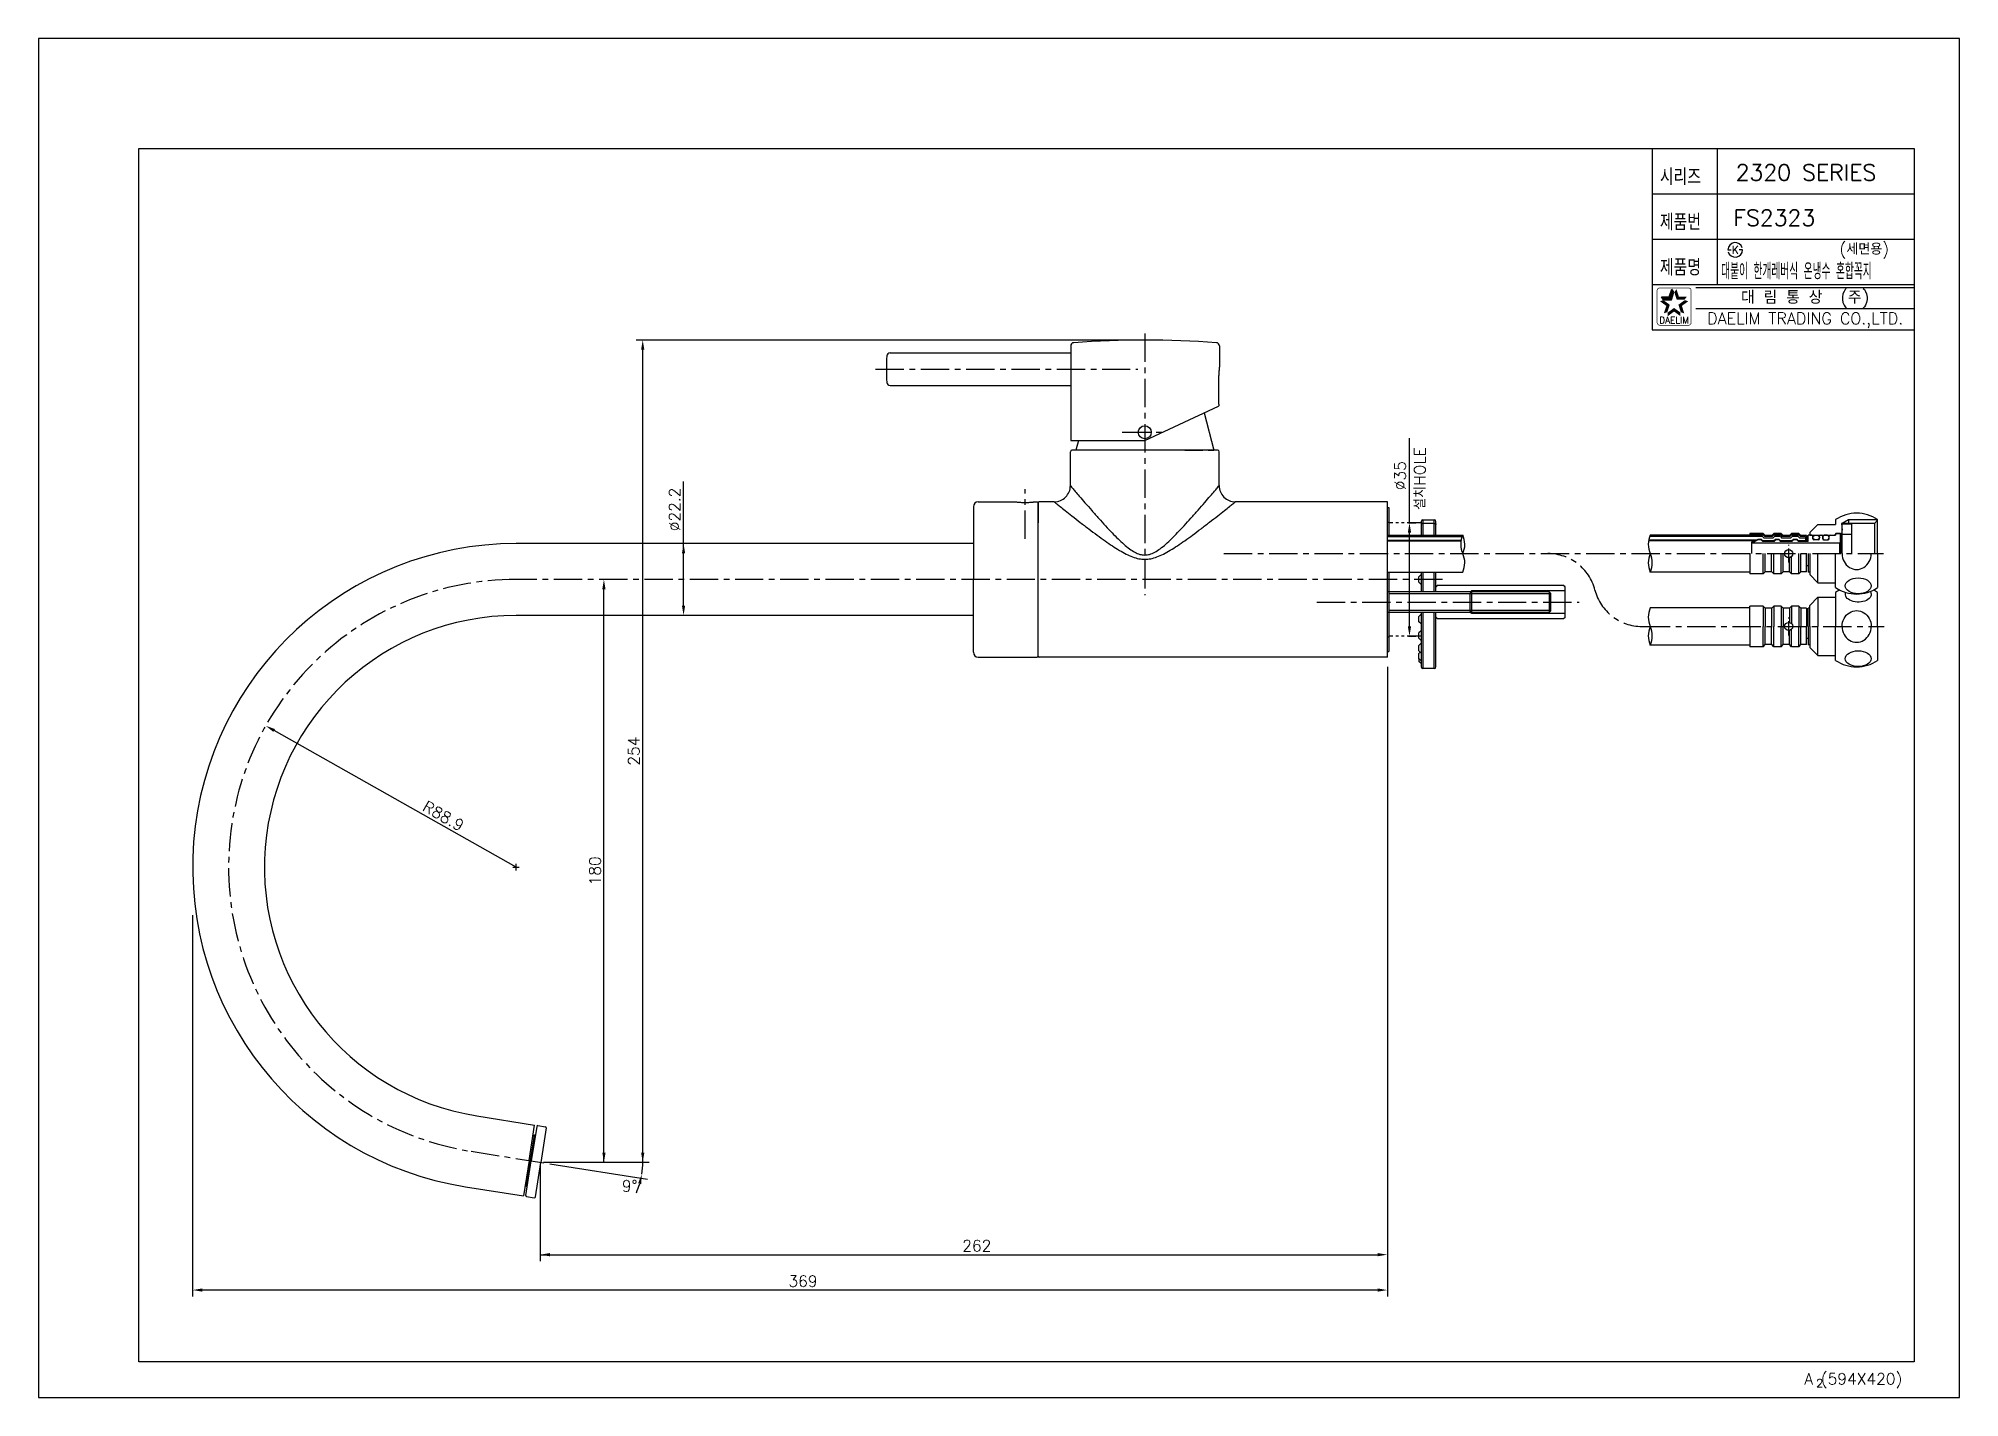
# Model space of a CAD drawing. Extents: x 594 to 1188, y 0 to 420.
import ezdxf
from ezdxf.enums import TextEntityAlignment as Align

# ---------------------------------------------------------------- set-up
doc = ezdxf.new("R2010")
doc.units = 0
doc.header["$LTSCALE"] = 7
doc.header["$MEASUREMENT"] = 0
doc.linetypes.add('CENTER', pattern=[2, 1.25, -0.25, 0.25, -0.25])
doc.linetypes.add('PHANTOM', pattern=[2.5, 1.25, -0.25, 0.25, -0.25, 0.25, -0.25])
doc.layers.get('0').update_dxf_attribs({"color": 2, "linetype": 'CONTINUOUS'})
for name, color, linetype in [('CL', 1, 'CENTER'), ('D', 2, 'CONTINUOUS'), ('DIM', 2, 'CONTINUOUS'), ('DWG', 7, 'CONTINUOUS'), ('PH', 3, 'PHANTOM')]:
    doc.layers.add(name, color=color, linetype=linetype)
doc.styles.add('GHS', font='romans', dxfattribs={"bigfont": 'ghs'})
doc.styles.add('HAN', font='TXT.shx', dxfattribs={"bigfont": 'GHS.shx'})
doc.styles.add('ROMANS', font='romans')

# ---------------------------------------------------------------- blocks, each defined once
blk = doc.blocks.new('KS')
at = {"layer": 'D'}
for p, q in [((-2.25, 0), (-1.75, 0)), ((-1.75, 0), (-1.25, 0)), ((1.75, 0), (1.25, 0)), ((2.25, 0), (1.75, 0))]:
    blk.add_line(p, q, dxfattribs=at)
for start, end in [(15, 180), (195, 0)]:
    blk.add_arc((0, 0), 2.25, start, end, dxfattribs=at)
at = {"layer": 'D', "style": 'HAN'}
blk.add_text('K', height=2.39, dxfattribs=at).set_placement((0, 0), align=Align.MIDDLE)
blk = doc.blocks.new('BORDER')
for p, q in [((1, 1), (0, 1)), ((0, 1), (0, 0)), ((1, 0), (1, 1)), ((0, 0), (1, 0))]:
    blk.add_line(p, q)
blk = doc.blocks.new('양식')
at = {"color": 4}
for p, q in [((1219, 386), (1768, 386)), ((1219, 11), (1219, 386)), ((1768, 386), (1768, 11)), ((1768, 11), (1219, 11))]:
    blk.add_line(p, q, dxfattribs=at)
at = {"color": 7}
for p, q in [((1687, 386), (1687, 330)), ((1707, 386), (1707, 344)), ((1687, 372), (1768, 372)), ((1687, 358), (1768, 358)), ((1687, 344), (1768, 344)), ((1687, 330), (1768, 330))]:
    blk.add_line(p, q, dxfattribs=at)
at = {"color": 2}
for p, q in [((1689.81, 340.18), (1692.24, 340.18)), ((1690.48, 339.27), (1689.81, 340.18)), ((1690.48, 339.27), (1692.9, 339.27)), ((1692.24, 340.18), (1692.99, 342.49)), ((1692.9, 339.27), (1693.65, 341.57)), ((1693.65, 341.57), (1692.99, 342.49))]:
    blk.add_line(p, q, dxfattribs=at)
at = {"color": 2, "linetype": 'Continuous'}
for p, q in [((1700.5, 343), (1768, 343)), ((1700.5, 336.5), (1768, 336.5))]:
    blk.add_line(p, q, dxfattribs=at)
at = {"color": 2, "linetype": 'Continuous', "const_width": 0.2}
for points in [[(1688.48, 342.13, -0.414214), (1689.23, 342.88)], [(1688.48, 332.13), (1688.48, 342.13, -1)], [(1689.23, 342.88), (1698.23, 342.88, -0.414214), (1698.98, 342.13, 0.043396)], [(1698.98, 342.13), (1698.98, 332.13, -0.414214), (1698.23, 331.38)], [(1698.23, 331.38), (1689.48, 331.38, -0.414214), (1688.48, 332.13, 0.672398)]]:
    blk.add_lwpolyline(points, format="xyb", dxfattribs=at)
at = {"color": 2}
for points in [[(1691.32, 337.35), (1692.4, 337.7), (1689.36, 338.78), (1690.43, 339.13)], [(1689.81, 340.18), (1690.48, 339.27), (1692.24, 340.18), (1692.9, 339.27)], [(1692.24, 340.18), (1692.9, 339.27), (1692.99, 342.49), (1693.65, 341.57)], [(1694.47, 342.49), (1693.8, 341.57), (1695.22, 340.18), (1694.55, 339.27)], [(1695.22, 340.18), (1694.55, 339.27), (1697.64, 340.18), (1696.98, 339.27)], [(1698.1, 338.78), (1697.02, 339.13), (1696.14, 337.35), (1695.06, 337.7)], [(1690.57, 335.05), (1691.65, 335.4), (1691.32, 337.35), (1692.4, 337.7)], [(1693.73, 335.6), (1693.73, 336.73), (1691.77, 334.18), (1691.77, 335.31)], [(1695.69, 334.18), (1695.69, 335.31), (1693.73, 335.6), (1693.73, 336.73)], [(1696.14, 337.35), (1695.06, 337.7), (1696.89, 335.05), (1695.81, 335.4)]]:
    blk.add_solid(points, dxfattribs=at)
at = {"xscale": 594, "yscale": 420, "zscale": 594}
blk.add_blockref('BORDER', (1188, 0), dxfattribs=at)
at = {"layer": 'DIM', "color": 4}
blk.add_blockref('KS', (1712.63, 354.68), dxfattribs=at)
at = {"color": 7, "linetype": 'Continuous'}
for s, height, style, p in [('대 림 통 상  (주)', 4, 'GHS', (1734.26, 339.7)), ('DAELIM TRADING CO.,LTD.', 3.6, 'ROMANS', (1734.26, 332.93))]:
    blk.add_text(s, height=height, dxfattribs=dict(at, style=style)).set_placement(p, align=Align.MIDDLE)
at = {"color": 2, "linetype": 'Continuous', "style": 'ROMANS'}
blk.add_text('DAELIM', height=2, dxfattribs=at).set_placement((1693.73, 331.93), align=Align.CENTER)
at = {"color": 7, "style": 'GHS'}
for s, height, p in [('A (594X420)', 3.5, (1734.01, 4.03)), ('2', 2.5, (1737.67, 3.19))]:
    blk.add_text(s, height=height, dxfattribs=at).set_placement(p)
at = {"layer": 'DIM', "style": 'GHS', "width": 0.8}
for s, p in [('시리즈', (1689.34, 374.73)), ('제품번', (1689.34, 360.73)), ('제품명', (1689.34, 346.73))]:
    blk.add_text(s, height=5, dxfattribs=at).set_placement(p)

msp = doc.modelspace()

# ---------------------------------------------------------------- linework, layer by layer
at = {"color": 7, "linetype": 'Continuous'}
for p, q in [((1011.07, 275.05), (1011.57, 275.05)), ((1011.57, 275.05), (1011.57, 266.55)), ((1011.07, 270.55), (1011.57, 270.55)), ((1011.57, 255.05), (1011.57, 230.55)), ((1011.07, 235.05), (1011.57, 235.05)), ((1011.07, 230.55), (1011.57, 230.55)), ((748.07, 83.81), (746.38, 73.15)), ((748.41, 84.06), (750.78, 83.69)), ((751.03, 83.34), (749.34, 72.68)), ((747.33, 81.04), (746.08, 73.19)), ((746.93, 81.11), (747.33, 81.04)), ((747.33, 81.04), (747.67, 81.29)), ((744.69, 62.48), (746.38, 73.15)), ((744.84, 65.34), (746.08, 73.19)), ((747.65, 62.01), (749.34, 72.68)), ((744.44, 65.4), (744.84, 65.34)), ((744.84, 65.34), (745.09, 65)), ((744.94, 62.14), (747.31, 61.76))]:
    msp.add_line(p, q, dxfattribs=at)
at = {"color": 2, "linetype": 'Continuous'}
for centre, radius, start, end in [((1040.53, 263.7), 6.78, 155.14308, 205.29298), ((1028.25, 263.65), 6.77, 335.10703, 25.32902), ((1098.5, 263.65), 6.77, 154.67098, 204.89297), ((1028.25, 257.95), 6.77, 334.67098, 24.89297), ((1098.5, 257.95), 6.77, 155.10703, 205.32902), ((1086.22, 257.9), 6.78, 335.14308, 25.29298), ((1098.5, 241.14), 6.77, 154.67098, 204.89297), ((1098.5, 235.44), 6.77, 155.10703, 205.32902), ((1086.22, 235.39), 6.78, 335.14308, 25.29298)]:
    msp.add_arc(centre, radius, start, end, dxfattribs=at)
at = {"color": 7, "linetype": 'Continuous'}
for centre, start, end in [((748.37, 83.77), 81, 171), ((750.74, 83.39), 351, 81), ((744.99, 62.43), 171, 261), ((747.36, 62.06), 261, 351)]:
    msp.add_arc(centre, 0.3, start, end, dxfattribs=at)
at = {"layer": 'CL'}
for p, q in [((936.07, 328.8), (936.07, 248.01)), ((852.85, 317.8), (933.94, 317.8)), ((929.07, 298.3), (943.07, 298.3)), ((899.07, 265.39), (899.07, 280.68)), ((960.53, 260.8), (1164.47, 260.8)), ((1028.13, 252.8), (741.69, 252.8)), ((989.29, 245.8), (1070.35, 245.8)), ((1089.79, 238.29), (1164.67, 238.29)), ((727.78, 76.09), (751.32, 72.36))]:
    msp.add_line(p, q, dxfattribs=at)
at = {"layer": 'CL', "ltscale": 0.5}
for p, q in [((1135.17, 258.05), (1135.17, 263.55)), ((1135.17, 235.54), (1135.17, 241.04))]:
    msp.add_line(p, q, dxfattribs=at)
at = {"layer": 'CL'}
for centre, radius, start, end in [((1060.74, 245.8), 15, 14.46994, 90), ((741.69, 163.9), 88.9, 90, 261), ((1089.79, 253.29), 15, 194.46994, 270)]:
    msp.add_arc(centre, radius, start, end, dxfattribs=at)
at = {"layer": 'D'}
for p, q in [((935.17, 326.8), (778.84, 326.8)), ((780.84, 72.71), (780.84, 323.8)), ((1017.91, 270.3), (1017.91, 296.52)), ((793.47, 244.7), (793.47, 283.13)), ((1017.57, 270.3), (1019.91, 270.3)), ((1153.67, 271.27), (1151.67, 270.15)), ((1162.67, 271.27), (1153.67, 271.27)), ((1017.91, 238.3), (1017.91, 267.3)), ((768.85, 72.71), (768.85, 249.8)), ((1061.57, 248.4), (1011.57, 248.4)), ((793.43, 241.7), (791.47, 241.7)), ((1061.57, 243.2), (1011.57, 243.2)), ((1017.57, 235.3), (1019.91, 235.3)), ((1011.07, 225.8), (1011.07, 42.15)), ((741.69, 163.9), (666.89, 206.13)), ((1011.07, 202.16), (1011.07, 31.22)), ((740.69, 163.9), (742.69, 163.9)), ((741.69, 162.9), (741.69, 164.9)), ((641.69, 149.1), (641.69, 31.22)), ((749.15, 71.71), (749.15, 42.15)), ((750.15, 72.71), (762.8, 72.71)), ((751.15, 72.71), (782.84, 72.71)), ((752.11, 72.24), (782.3, 67.46)), ((749.15, 44.15), (1008.07, 44.15)), ((1008.07, 33.22), (644.69, 33.22))]:
    msp.add_line(p, q, dxfattribs=at)
msp.add_circle((936.07, 298.3), 2, dxfattribs=at)
msp.add_circle((936.07, 298.3), 2, dxfattribs=at)
for start, end in [(351, 0), (336.45306, 343.72653)]:
    msp.add_arc((757.2, 72.71), 23.65, start, end, dxfattribs=at)
msp.add_ellipse((1143.67, 265.8), major_axis=(1, 0), ratio=0.75, dxfattribs=at)
at = {"layer": 'D', "extrusion": (0, 0, -1)}
msp.add_ellipse((1146.67, 265.8), major_axis=(-1, 0), ratio=0.75, dxfattribs=at)
at = {"layer": 'D'}
for points in [[(780.34, 323.8), (781.34, 323.8), (780.84, 326.8)], [(1017.41, 267.3), (1018.41, 267.3), (1017.91, 270.3)], [(792.97, 260.9), (793.97, 260.9), (793.47, 263.9)], [(768.35, 249.8), (769.35, 249.8), (768.85, 252.8)], [(792.97, 244.7), (793.97, 244.7), (793.47, 241.7)], [(1017.41, 238.3), (1018.41, 238.3), (1017.91, 235.3)], [(667.13, 206.57), (666.64, 205.7), (664.28, 207.61)], [(768.35, 75.71), (769.35, 75.71), (768.85, 72.71)], [(780.34, 75.71), (781.34, 75.71), (780.84, 72.71)], [(779.41, 66.19), (780.38, 65.97), (780.55, 69.01)], [(752.15, 44.65), (752.15, 43.65), (749.15, 44.15)], [(1008.07, 44.65), (1008.07, 43.65), (1011.07, 44.15)], [(644.69, 33.72), (644.69, 32.72), (641.69, 33.22)], [(1008.07, 33.72), (1008.07, 32.72), (1011.07, 33.22)]]:
    msp.add_solid(points, dxfattribs=at)
at = {"layer": 'DWG'}
for p, q in [((857.33, 322.8), (913.17, 322.8)), ((913.17, 324.99), (913.17, 317.8)), ((959.17, 324.99), (959.17, 318.8)), ((913.17, 317.8), (913.17, 295.8)), ((958.97, 306.98), (958.97, 315.8)), ((857.33, 312.8), (913.17, 312.8)), ((936.07, 295.75), (958.9, 306.4)), ((954.4, 304.3), (957.39, 292.8)), ((913.07, 281.8), (913.07, 292.3)), ((913.17, 295.8), (936.07, 295.8)), ((958.57, 292.8), (913.57, 292.8)), ((915.53, 295.8), (914.75, 292.8)), ((936.07, 292.8), (919.07, 292.8)), ((953.07, 292.8), (936.07, 292.8)), ((948.42, 292.8), (954.07, 292.8)), ((955.67, 292.8), (957.39, 292.8)), ((959.07, 281.8), (959.07, 292.3)), ((883.07, 275.3), (883.07, 252.8)), ((884.57, 276.8), (896.07, 276.8)), ((902.07, 276.8), (902.77, 276.8)), ((902.77, 276.8), (903.07, 276.5)), ((903.07, 276.5), (903.07, 270.3)), ((903.07, 252.8), (903.07, 276.5)), ((908.07, 276.8), (903.37, 276.8)), ((1011.07, 276.8), (964.07, 276.8)), ((1011.07, 252.8), (1011.07, 276.8)), ((1021.57, 270.76), (1021.57, 266.55)), ((1022.07, 271.26), (1022.07, 266.55)), ((1022.07, 271.26), (1025.57, 271.26)), ((1022.07, 270.16), (1025.57, 270.16)), ((1025.57, 266.55), (1025.57, 271.26)), ((1026.07, 266.55), (1026.07, 270.76)), ((1141.67, 267.3), (1144.17, 269.8)), ((1144.17, 269.8), (1149.67, 269.8)), ((1149.67, 271.3), (1149.67, 269.8)), ((1151.67, 267.35), (1151.37, 267.05)), ((1161.67, 270.15), (1151.49, 270.15)), ((1151.49, 270.15), (1151.67, 268.05)), ((1151.67, 260.8), (1151.67, 270.05)), ((1151.67, 270.05), (1154.67, 270.05)), ((1153.67, 271.27), (1153.67, 270.05)), ((1153.67, 270.05), (1153.67, 270.15)), ((1154.67, 260.8), (1154.67, 270.15)), ((1162.67, 271.15), (1161.67, 270.15)), ((1161.67, 270.15), (1161.67, 260.8)), ((1162.67, 260.8), (1162.67, 271.3)), ((883.07, 263.9), (741.69, 263.9)), ((1011.07, 266.55), (1034.37, 266.55)), ((1011.07, 266.05), (1034.16, 266.05)), ((1011.07, 264.95), (1033.86, 264.95)), ((1011.07, 264.8), (1033.83, 264.8)), ((1125.24, 264.8), (1091.82, 264.8)), ((1125.2, 264.95), (1091.85, 264.95)), ((1127.09, 266.05), (1092.16, 266.05)), ((1127.3, 266.55), (1092.37, 266.55)), ((1127.29, 267.05), (1123.17, 267.05)), ((1123.17, 267.05), (1123.17, 266.55)), ((1127.15, 266.7), (1123.17, 266.7)), ((1124.38, 264.3), (1123.67, 264.3)), ((1123.67, 264.3), (1123.67, 260.8)), ((1150.87, 264), (1123.67, 264)), ((1125.67, 265.05), (1124.38, 264.3)), ((1125.63, 265.2), (1125.2, 264.95)), ((1127.3, 266.55), (1125.27, 266.55)), ((1126.74, 265.2), (1125.63, 265.2)), ((1126.67, 265.05), (1125.67, 265.05)), ((1126.67, 265.05), (1127.17, 264.55)), ((1126.74, 265.2), (1127.24, 264.7)), ((1127.09, 266.05), (1127.59, 265.55)), ((1127.15, 266.7), (1127.8, 266.05)), ((1130.67, 264.55), (1127.17, 264.55)), ((1130.61, 264.7), (1127.24, 264.7)), ((1127.29, 267.05), (1127.94, 266.4)), ((1130.26, 265.55), (1127.59, 265.55)), ((1130.05, 266.05), (1127.8, 266.05)), ((1129.91, 266.4), (1127.94, 266.4)), ((1130.56, 267.05), (1129.91, 266.4)), ((1130.7, 266.7), (1130.05, 266.05)), ((1130.76, 266.05), (1130.26, 265.55)), ((1132.8, 266.55), (1130.55, 266.55)), ((1132.79, 267.05), (1130.56, 267.05)), ((1131.11, 265.2), (1130.61, 264.7)), ((1131.17, 265.05), (1130.67, 264.55)), ((1132.65, 266.7), (1130.7, 266.7)), ((1132.59, 266.05), (1130.76, 266.05)), ((1132.24, 265.2), (1131.11, 265.2)), ((1132.17, 265.05), (1131.17, 265.05)), ((1132.17, 265.05), (1132.67, 264.55)), ((1132.24, 265.2), (1132.74, 264.7)), ((1132.59, 266.05), (1133.09, 265.55)), ((1132.65, 266.7), (1133.3, 266.05)), ((1136.17, 264.55), (1132.67, 264.55)), ((1136.11, 264.7), (1132.74, 264.7)), ((1132.79, 267.05), (1133.44, 266.4)), ((1135.76, 265.55), (1133.09, 265.55)), ((1135.55, 266.05), (1133.3, 266.05)), ((1135.41, 266.4), (1133.44, 266.4)), ((1136.06, 267.05), (1135.41, 266.4)), ((1136.2, 266.7), (1135.55, 266.05)), ((1136.26, 266.05), (1135.76, 265.55)), ((1138.3, 266.55), (1136.05, 266.55)), ((1138.29, 267.05), (1136.06, 267.05)), ((1136.61, 265.2), (1136.11, 264.7)), ((1136.67, 265.05), (1136.17, 264.55)), ((1138.15, 266.7), (1136.2, 266.7)), ((1137.74, 265.2), (1136.61, 265.2)), ((1137.67, 265.05), (1136.67, 265.05)), ((1137.67, 265.05), (1138.17, 264.55)), ((1137.74, 265.2), (1138.24, 264.7)), ((1138.09, 266.05), (1138.59, 265.55)), ((1138.15, 266.7), (1138.8, 266.05)), ((1141.17, 264.55), (1138.17, 264.55)), ((1140.32, 264.7), (1138.24, 264.7)), ((1138.29, 267.05), (1138.94, 266.4)), ((1140.32, 265.55), (1138.59, 265.55)), ((1140.32, 266.05), (1138.8, 266.05)), ((1140.67, 266.4), (1138.94, 266.4)), ((1140.32, 266.05), (1140.32, 264.55)), ((1140.67, 266.4), (1140.67, 264.55)), ((1142.37, 266.5), (1141.17, 266.5)), ((1141.17, 264.55), (1141.17, 266.5)), ((1141.67, 267.3), (1141.67, 266.5)), ((1141.67, 266.55), (1149.37, 266.55)), ((1142.67, 265.35), (1142.67, 266.2)), ((1144.37, 265.05), (1142.97, 265.05)), ((1144.67, 265.35), (1144.67, 266.2)), ((1144.97, 266.5), (1145.37, 266.5)), ((1145.67, 265.35), (1145.67, 266.2)), ((1145.97, 265.05), (1147.37, 265.05)), ((1147.67, 265.35), (1147.67, 266.2)), ((1147.97, 266.5), (1149.67, 266.5)), ((1149.67, 266.85), (1149.37, 266.55)), ((1149.37, 266.55), (1149.37, 266.5)), ((1149.67, 267.05), (1151.37, 267.05)), ((1149.67, 267.05), (1149.67, 266.5)), ((1151.07, 267), (1149.77, 267)), ((1151.17, 264.3), (1150.87, 264)), ((1150.87, 264), (1150.87, 260.8)), ((1151.17, 260.8), (1151.17, 266.9)), ((1151.37, 267.05), (1151.37, 260.8)), ((1151.67, 266.8), (1154.67, 266.8)), ((1123.17, 260.8), (1123.17, 254.55)), ((1127.29, 254.55), (1127.29, 260.8)), ((1127.93, 255.18), (1127.93, 260.8)), ((1129.9, 255.2), (1129.9, 260.8)), ((1130.56, 254.55), (1130.56, 260.8)), ((1132.79, 254.55), (1132.79, 260.8)), ((1133.44, 255.2), (1133.44, 260.8)), ((1135.41, 255.2), (1135.41, 259.57)), ((1136.06, 254.55), (1136.06, 259.91)), ((1138.29, 254.55), (1138.29, 260.8)), ((1138.94, 255.2), (1138.94, 260.8)), ((1140.67, 255.2), (1140.67, 260.8)), ((1141.17, 257.05), (1140.67, 257.05)), ((1141.17, 260.8), (1141.17, 255.1)), ((1141.17, 256.55), (1141.17, 255.1)), ((1141.67, 260.8), (1141.67, 254.3)), ((1144.17, 251.8), (1144.17, 260.8)), ((1149.67, 250.3), (1149.67, 260.8)), ((1162.67, 260.8), (1162.67, 250.3)), ((883.07, 230.3), (883.07, 252.8)), ((903.07, 229.1), (903.07, 252.8)), ((1011.07, 255.05), (1034.37, 255.05)), ((1011.07, 228.8), (1011.07, 252.8)), ((1021.57, 254.3), (1020.77, 253.63)), ((1020.77, 251.97), (1020.77, 253.63)), ((1021.57, 251.3), (1020.77, 251.97)), ((1021.57, 255.05), (1021.57, 248.95)), ((1022.07, 255.05), (1022.07, 248.95)), ((1025.57, 248.95), (1025.57, 255.05)), ((1026.07, 248.95), (1026.07, 255.05)), ((1026.57, 250.99), (1026.07, 250.49)), ((1065.57, 250.99), (1026.57, 250.99)), ((1066.07, 250.49), (1065.57, 250.99)), ((1066.07, 241.1), (1066.07, 250.49)), ((1123.17, 255.05), (1092.37, 255.05)), ((1127.29, 254.55), (1123.17, 254.55)), ((1127.29, 254.55), (1127.94, 255.2)), ((1129.91, 255.2), (1127.94, 255.2)), ((1130.56, 254.55), (1129.91, 255.2)), ((1132.79, 254.55), (1130.56, 254.55)), ((1132.79, 254.55), (1133.44, 255.2)), ((1135.41, 255.2), (1133.44, 255.2)), ((1136.06, 254.55), (1135.41, 255.2)), ((1138.29, 254.55), (1136.06, 254.55)), ((1138.29, 254.55), (1138.94, 255.2)), ((1140.67, 255.2), (1138.94, 255.2)), ((1141.67, 255.1), (1141.17, 255.1)), ((1141.67, 254.3), (1144.17, 251.8)), ((1144.17, 251.8), (1149.67, 251.8)), ((1021.57, 248.95), (1011.07, 248.95)), ((1061.07, 248.95), (1021.57, 248.95)), ((1037.07, 249.3), (1036.55, 248.4)), ((1036.55, 248.4), (1036.55, 243.2)), ((1066.07, 249.3), (1037.07, 249.3)), ((1037.07, 249.3), (1037.07, 242.3)), ((1061.07, 248.95), (1061.07, 242.65)), ((1061.57, 248.45), (1061.07, 248.95)), ((1061.57, 243.15), (1061.57, 248.45)), ((1123.17, 244.04), (1092.37, 244.04)), ((1123.17, 238.29), (1123.17, 244.54)), ((1127.29, 244.54), (1123.17, 244.54)), ((1127.29, 244.54), (1127.29, 238.29)), ((1127.29, 244.54), (1127.94, 243.89)), ((1127.93, 243.91), (1127.93, 238.29)), ((1129.91, 243.89), (1127.94, 243.89)), ((1129.9, 243.89), (1129.9, 238.29)), ((1130.56, 244.54), (1129.91, 243.89)), ((1130.56, 244.54), (1130.56, 238.29)), ((1132.79, 244.54), (1130.56, 244.54)), ((1132.79, 244.54), (1132.79, 238.29)), ((1132.79, 244.54), (1133.44, 243.89)), ((1133.44, 243.89), (1133.44, 238.29)), ((1135.41, 243.89), (1133.44, 243.89)), ((1136.06, 244.54), (1135.41, 243.89)), ((1135.41, 243.89), (1135.41, 239.52)), ((1136.06, 244.54), (1136.06, 239.18)), ((1138.29, 244.54), (1136.06, 244.54)), ((1138.29, 244.54), (1138.29, 238.29)), ((1138.29, 244.54), (1138.94, 243.89)), ((1138.94, 243.89), (1138.94, 238.29)), ((1140.67, 243.89), (1138.94, 243.89)), ((1140.67, 243.89), (1140.67, 238.29)), ((1141.17, 242.54), (1141.17, 243.99)), ((1141.17, 238.29), (1141.17, 243.99)), ((1141.67, 243.99), (1141.17, 243.99)), ((1141.67, 244.79), (1144.17, 247.29)), ((1141.67, 238.29), (1141.67, 244.79)), ((1144.17, 247.29), (1144.17, 238.29)), ((1144.17, 247.29), (1149.67, 247.29)), ((1149.67, 248.79), (1149.67, 238.29)), ((1162.67, 238.29), (1162.67, 248.79)), ((883.07, 241.7), (741.69, 241.7)), ((1021.57, 242.65), (1011.07, 242.65)), ((1021.57, 242.05), (1020.77, 241.38)), ((1020.77, 239.72), (1020.77, 241.38)), ((1021.57, 239.05), (1020.77, 239.72)), ((1061.07, 242.65), (1021.57, 242.65)), ((1021.57, 242.65), (1021.57, 225.8)), ((1022.07, 242.65), (1022.07, 225.3)), ((1025.57, 225.3), (1025.57, 242.65)), ((1026.07, 225.8), (1026.07, 242.65)), ((1026.57, 240.6), (1026.07, 241.1)), ((1065.57, 240.6), (1026.57, 240.6)), ((1037.07, 242.3), (1036.55, 243.2)), ((1066.07, 242.3), (1037.07, 242.3)), ((1061.57, 243.15), (1061.07, 242.65)), ((1066.07, 241.1), (1065.57, 240.6)), ((1123.17, 238.29), (1123.17, 232.04)), ((1127.29, 232.04), (1127.29, 238.29)), ((1127.93, 232.68), (1127.93, 238.29)), ((1129.9, 232.69), (1129.9, 238.29)), ((1130.56, 232.04), (1130.56, 238.29)), ((1132.79, 232.04), (1132.79, 238.29)), ((1133.44, 232.69), (1133.44, 238.29)), ((1138.29, 232.04), (1138.29, 238.29)), ((1138.94, 232.69), (1138.94, 238.29)), ((1141.17, 242.04), (1140.67, 242.04)), ((1140.67, 232.69), (1140.67, 238.29)), ((1141.17, 238.29), (1141.17, 232.59)), ((1141.67, 238.29), (1141.67, 231.79)), ((1144.17, 229.29), (1144.17, 238.29)), ((1149.67, 227.79), (1149.67, 238.29)), ((1162.67, 238.29), (1162.67, 227.79)), ((1021.57, 236.97), (1020.77, 236.3)), ((1020.77, 234.64), (1020.77, 236.3)), ((1021.57, 233.97), (1020.77, 234.64)), ((1021.57, 233.08), (1020.77, 232.41)), ((1020.77, 230.75), (1020.77, 232.41)), ((1123.17, 232.54), (1092.37, 232.54)), ((1127.29, 232.04), (1123.17, 232.04)), ((1127.29, 232.04), (1127.94, 232.69)), ((1129.91, 232.69), (1127.94, 232.69)), ((1130.56, 232.04), (1129.91, 232.69)), ((1132.79, 232.04), (1130.56, 232.04)), ((1132.79, 232.04), (1133.44, 232.69)), ((1135.41, 232.69), (1133.44, 232.69)), ((1135.41, 232.69), (1135.41, 237.07)), ((1136.06, 232.04), (1135.41, 232.69)), ((1136.06, 232.04), (1136.06, 237.41)), ((1138.29, 232.04), (1136.06, 232.04)), ((1138.29, 232.04), (1138.94, 232.69)), ((1140.67, 232.69), (1138.94, 232.69)), ((1141.17, 234.54), (1140.67, 234.54)), ((1141.17, 234.04), (1141.17, 232.59)), ((1141.67, 232.59), (1141.17, 232.59)), ((1141.67, 231.79), (1144.17, 229.29)), ((884.57, 228.8), (902.77, 228.8)), ((902.77, 228.8), (903.07, 229.1)), ((1011.07, 228.8), (903.37, 228.8)), ((1021.57, 230.08), (1020.77, 230.75)), ((1021.24, 230.36), (1020.77, 229.96)), ((1020.77, 228.3), (1020.77, 229.96)), ((1021.57, 227.63), (1020.77, 228.3)), ((1020.77, 228.25), (1020.77, 227.47)), ((1021.57, 226.8), (1020.77, 227.47)), ((1144.17, 229.29), (1149.67, 229.29)), ((1025.57, 225.3), (1022.07, 225.3)), ((729.52, 87.05), (747.42, 84.22)), ((745.69, 73.26), (747.42, 84.22)), ((745.69, 73.26), (743.95, 62.29)), ((726.04, 65.13), (743.95, 62.29))]:
    msp.add_line(p, q, dxfattribs=at)
at = {"layer": 'DWG', "color": 0}
msp.add_line((1138.09, 266.05), (1136.26, 266.05), dxfattribs=at)
at = {"layer": 'DWG'}
for centre in [(1135.17, 260.8), (1135.17, 238.29)]:
    msp.add_circle(centre, 1.25, dxfattribs=at)
for centre, radius, start, end in [((936.17, 26.8), 300, 85.78044, 94.21956), ((906.17, 317.8), 50, 175.31758, 184.68242), ((857.33, 321.8), 1, 90, 175.31758), ((914.17, 324.99), 1, 94.21956, 180), ((958.17, 324.99), 1, 0, 85.78044), ((857.33, 313.8), 1, 184.68242, 270), ((913.57, 292.3), 0.5, 90, 180), ((958.57, 292.3), 0.5, 0, 90), ((908.07, 281.8), 5, 269.99983, 0.00017), ((964.07, 281.8), 5, 179.99981, 270.00019), ((884.57, 275.3), 1.5, 90, 180), ((903.37, 276.5), 0.3, 90, 180), ((1156.17, 261.73), 11.56, 55.79454, 124.20546), ((1022.07, 270.76), 0.5, 90, 180), ((1025.57, 270.76), 0.5, 0, 90), ((741.69, 163.9), 100, 90, 261), ((1142.37, 266.2), 0.3, 0, 90), ((1142.97, 265.35), 0.3, 180, 270), ((1144.37, 265.35), 0.3, 270, 0), ((1144.97, 266.2), 0.3, 90, 180), ((1145.37, 266.2), 0.3, 0, 90), ((1145.97, 265.35), 0.3, 180, 270), ((1147.37, 265.35), 0.3, 270, 0), ((1147.97, 266.2), 0.3, 90, 180), ((1149.77, 266.9), 0.1, 90, 180), ((1151.07, 266.9), 0.1, 0, 90), ((1156.17, 259.86), 11.56, 235.79454, 304.20546), ((1156.17, 239.23), 11.56, 116.86702, 124.20546), ((1156.17, 239.23), 11.56, 55.79454, 63.13298), ((741.69, 163.9), 77.8, 90, 261), ((884.57, 230.3), 1.5, 180, 270), ((903.37, 229.1), 0.3, 180, 270), ((1022.07, 225.8), 0.5, 180, 270), ((1025.57, 225.8), 0.5, 270, 0), ((1156.17, 237.36), 11.56, 235.79454, 304.20546)]:
    msp.add_arc(centre, radius, start, end, dxfattribs=at)
for centre in [(1156.17, 260.8), (1156.17, 238.29)]:
    msp.add_ellipse(centre, major_axis=(0, -4.9), ratio=0.918559, start_param=4.712389, end_param=7.853982, dxfattribs=at)
for centre in [(1156.67, 250.84), (1156.67, 228.33)]:
    msp.add_ellipse(centre, major_axis=(-4, 0), ratio=0.612372, dxfattribs=at)
at = {"layer": 'DWG', "extrusion": (0, 0, -1)}
for centre, major_axis, ratio, start_param, end_param in [((1156.67, 248.25), (-4, 0), 0.612372, 2.78562, 6.51156), ((1156.17, 238.29), (0, 4.9), 0.918559, 4.712389, 7.853982)]:
    msp.add_ellipse(centre, major_axis=major_axis, ratio=ratio, start_param=start_param, end_param=end_param, dxfattribs=at)
at = {"layer": 'DWG'}
for points in [[(959.17, 318.8), (959.16, 318.74), (959.14, 318.57), (959.11, 318.29), (959.07, 317.92), (959.03, 317.47), (959, 316.95), (958.98, 316.38), (958.97, 315.8)], [(958.97, 306.98), (958.97, 306.81), (958.96, 306.65), (958.94, 306.52), (958.92, 306.43), (958.9, 306.4)], [(913.07, 281.8), (913.22, 281.61), (913.72, 281.04), (914.57, 280.03), (915.83, 278.57), (917.58, 276.54), (919.68, 274.12), (921.85, 271.68), (923.98, 269.34), (925.97, 267.22), (927.84, 265.34), (929.62, 263.69), (931.33, 262.3), (932.98, 261.23), (934.57, 260.56), (936.07, 260.35)], [(936.07, 260.35), (937.57, 260.57), (939.17, 261.24), (940.83, 262.32), (942.56, 263.72), (944.35, 265.39), (946.22, 267.28), (948.23, 269.42), (950.36, 271.77), (952.53, 274.21), (954.62, 276.62), (956.35, 278.62), (957.59, 280.06), (958.42, 281.04), (958.91, 281.61), (959.07, 281.8)], [(896.07, 276.8), (896.13, 276.79), (896.3, 276.77), (896.58, 276.74), (896.95, 276.7), (897.41, 276.67), (897.93, 276.64), (898.5, 276.62), (899.09, 276.61), (899.68, 276.62), (900.24, 276.64), (900.75, 276.67), (901.2, 276.7), (901.57, 276.74), (901.84, 276.77), (902.01, 276.79), (902.07, 276.8)], [(908.07, 276.8), (908.26, 276.65), (908.86, 276.17), (909.9, 275.34), (911.43, 274.13), (913.56, 272.45), (916.12, 270.45), (918.76, 268.43), (921.35, 266.49), (923.78, 264.73), (926.05, 263.18), (928.22, 261.81), (930.3, 260.66), (932.31, 259.78), (934.25, 259.22), (936.07, 259.05)], [(936.07, 259.05), (937.9, 259.23), (939.85, 259.78), (941.87, 260.67), (943.97, 261.84), (946.15, 263.22), (948.43, 264.79), (950.87, 266.55), (953.47, 268.5), (956.11, 270.52), (958.66, 272.51), (960.76, 274.17), (962.27, 275.36), (963.28, 276.17), (963.88, 276.65), (964.07, 276.8)], [(1022.07, 270.16), (1021.88, 270.13), (1021.71, 270.07), (1021.61, 269.96), (1021.57, 269.84)], [(1025.57, 270.16), (1025.76, 270.13), (1025.92, 270.07), (1026.03, 269.96), (1026.07, 269.84)], [(1026.07, 250.37), (1026.15, 250.5)], [(1026.15, 250.5), (1026.2, 250.57), (1026.36, 250.78), (1026.57, 250.99)], [(1065.98, 250.5), (1065.94, 250.57), (1065.77, 250.78), (1065.57, 250.99)], [(1066.07, 250.37), (1065.98, 250.5)], [(1026.57, 240.6), (1026.36, 240.82), (1026.2, 241.03), (1026.07, 241.23)], [(1065.57, 240.6), (1065.77, 240.82), (1065.94, 241.03), (1066.07, 241.23)]]:
    msp.add_spline(points, degree=3, dxfattribs=at)
at = {"layer": 'PH', "ltscale": 0.5}
for p, q in [((1021.57, 270.3), (1011.57, 270.3)), ((1021.57, 235.3), (1011.57, 235.3))]:
    msp.add_line(p, q, dxfattribs=at)

# ---------------------------------------------------------------- block references
at = {"layer": 'DIM'}
msp.add_blockref('양식', (-594, 0), dxfattribs=at)

# ---------------------------------------------------------------- texts
at = {"color": 7, "style": 'GHS'}
for s, p in [('2320 SERIES', (1140.51, 378.58)), ('FS2323', (1130.74, 364.58))]:
    msp.add_text(s, height=5, dxfattribs=at).set_placement(p, align=Align.MIDDLE)
at = {"style": 'GHS'}
msp.add_text('(세면용)', height=3.5, dxfattribs=at).set_placement((1150.88, 353.18))
at = {"style": 'GHS', "width": 0.5}
msp.add_text('대붙이 한개레버식 온냉수 혼합꼭지', height=5, dxfattribs=at).set_placement((1114.29, 345.56))
at = {"layer": 'D', "char_height": 3.5, "attachment_point": 5, "style": 'GHS'}
for s, insert, rotation in [('\\A1;설치HOLE', (1021.13, 284.01), 90), ('%%C35', (1015.05, 284.86), 90), ('\\A1;%%C22.2', (790.72, 274.44), 90), ('\\A1;254', (778.09, 199.75), 90), ('\\A1;R88.9', (719.24, 179.73), 330.55022), ('\\A1;180', (766.1, 162.75), 90)]:
    msp.add_mtext(s, dxfattribs=dict(at, insert=insert, rotation=rotation))
for s, insert in [('\\A1;9%%D', (776.8, 65.39)), ('262', (884.13, 46.9)), ('369', (830.4, 35.97))]:
    msp.add_mtext(s, dxfattribs=dict(at, insert=insert))

doc.saveas('drawing.dxf')
